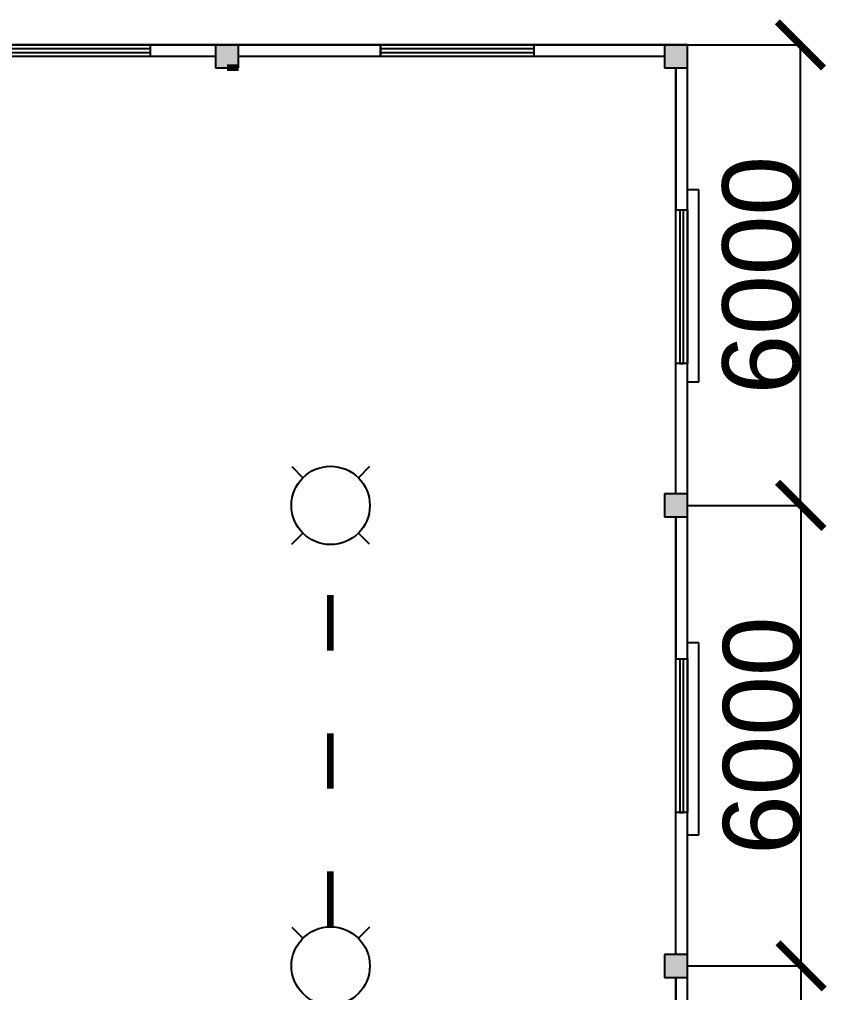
# Model space of a CAD drawing. Header units: millimetres. Extents: x 3339 to 2017737, y 4955 to 2748989.
# Drawn here: x 1531429 to 1541947, y 1713803 to 1726481 of the extents above; entities that cross this region are included whole.
import ezdxf

# ---------------------------------------------------------------- set-up
doc = ezdxf.new("R2010")
doc.units = ezdxf.units.MM
doc.header["$LTSCALE"] = 30
doc.linetypes.add('ACAD_ISO03W100', pattern=[30, 12, -18])
doc.styles.get("Standard").update_dxf_attribs({"font": 'arial.ttf'})
doc.dimstyles.new('ISO-25', dxfattribs={"dimtxt": 1000, "dimasz": 600, "dimexe": 1.25, "dimexo": 0.625, "dimtad": 1, "dimtxsty": 'Standard', "dimblk": 'ARCHTICK', "dimcen": 2.5, "dimclrd": 4, "dimadec": 0, "dimazin": 0, "dimtfac": 1, "dimtmove": 0, "dimatfit": 3, "dimfxl": 1, "dimarcsym": 0})

# ---------------------------------------------------------------- blocks, each defined once
blk = doc.blocks.new('_ArchTick')
at = {"color": 0, "linetype": 'ByBlock', "const_width": 0.15}
blk.add_lwpolyline([(-0.5, -0.5), (0.5, 0.5)], dxfattribs=at)
blk = doc.blocks.new('*D420')
at = {"color": 0, "lineweight": -2, "transparency": 16777216}
for p, q in [((1540135, 1714149), (1541616, 1714149)), ((1540135, 1708149), (1541616, 1708149))]:
    blk.add_line(p, q, dxfattribs=at)
at = {"color": 4, "lineweight": -2, "transparency": 16777216}
blk.add_line((1541615, 1708149), (1541615, 1714149), dxfattribs=at)
at = {"layer": 'Defpoints', "color": 0, "transparency": 16777216}
for p in [(1540134, 1714149), (1541615, 1714149), (1540134, 1708149)]:
    blk.add_point(p, dxfattribs=at)
at = {"color": 4, "lineweight": -2, "transparency": 16777216, "xscale": 600, "yscale": 600, "zscale": 600}
for p, rotation in [((1541615, 1714149), 90), ((1541615, 1708149), 270)]:
    blk.add_blockref('_ArchTick', p, dxfattribs=dict(at, rotation=rotation))
at = {"color": 0, "transparency": 16777216, "insert": (1541103, 1711149), "char_height": 1000, "attachment_point": 5, "rotation": 90}
blk.add_mtext('6000', dxfattribs=at)
blk = doc.blocks.new('*D421')
at = {"color": 0, "lineweight": -2, "transparency": 16777216}
for p, q in [((1540135, 1720149), (1541616, 1720149)), ((1540135, 1714149), (1541616, 1714149))]:
    blk.add_line(p, q, dxfattribs=at)
at = {"color": 4, "lineweight": -2, "transparency": 16777216}
blk.add_line((1541615, 1714149), (1541615, 1720149), dxfattribs=at)
at = {"layer": 'Defpoints', "color": 0, "transparency": 16777216}
for p in [(1540134, 1720149), (1541615, 1720149), (1540134, 1714149)]:
    blk.add_point(p, dxfattribs=at)
at = {"color": 4, "lineweight": -2, "transparency": 16777216, "xscale": 600, "yscale": 600, "zscale": 600}
for p, rotation in [((1541615, 1720149), 90), ((1541615, 1714149), 270)]:
    blk.add_blockref('_ArchTick', p, dxfattribs=dict(at, rotation=rotation))
at = {"color": 0, "transparency": 16777216, "insert": (1541104, 1717149), "char_height": 1000, "attachment_point": 5, "rotation": 90}
blk.add_mtext('6000', dxfattribs=at)
blk = doc.blocks.new('*D422')
at = {"color": 0, "lineweight": -2, "transparency": 16777216}
for p, q in [((1540135, 1726149), (1541607, 1726149)), ((1540135, 1720149), (1541607, 1720149))]:
    blk.add_line(p, q, dxfattribs=at)
at = {"color": 4, "lineweight": -2, "transparency": 16777216}
blk.add_line((1541606, 1720149), (1541606, 1726149), dxfattribs=at)
at = {"layer": 'Defpoints', "color": 0, "transparency": 16777216}
for p in [(1540134, 1726149), (1541606, 1726149), (1540134, 1720149)]:
    blk.add_point(p, dxfattribs=at)
at = {"color": 4, "lineweight": -2, "transparency": 16777216, "xscale": 600, "yscale": 600, "zscale": 600}
for p, rotation in [((1541606, 1726149), 90), ((1541606, 1720149), 270)]:
    blk.add_blockref('_ArchTick', p, dxfattribs=dict(at, rotation=rotation))
at = {"color": 0, "transparency": 16777216, "insert": (1541095, 1723149), "char_height": 1000, "attachment_point": 5, "rotation": 90}
blk.add_mtext('6000', dxfattribs=at)

msp = doc.modelspace()

# ---------------------------------------------------------------- hatches: boundary and pattern name
at = {"true_color": 0xf8d731}
h = msp.add_hatch(color=40, dxfattribs=at)
h.dxf.hatch_style = 1
h.paths.add_polyline_path([(1507434.084, 1726148.947), (1507284.084, 1726148.947), (1507134.084, 1726148.947), (1507134.084, 1725848.947), (1507434.084, 1725848.947)])
h.paths.add_polyline_path([(1513284.084, 1726148.947), (1513134.084, 1726148.947), (1512984.084, 1726148.947), (1512984.084, 1725998.947), (1512984.084, 1725848.947), (1513284.084, 1725848.947)])
h.paths.add_polyline_path([(1519284.084, 1726148.947), (1519134.084, 1726148.947), (1518984.084, 1726148.947), (1518984.084, 1725998.947), (1518984.084, 1725848.947), (1519284.084, 1725848.947)])
h.paths.add_polyline_path([(1519284.084, 1720298.947), (1519134.084, 1720298.947), (1518984.084, 1720298.947), (1518984.084, 1720148.947), (1518984.084, 1719998.947), (1519284.084, 1719998.947)])
h.paths.add_polyline_path([(1525284.084, 1726148.947), (1525134.084, 1726148.947), (1524984.084, 1726148.947), (1524984.084, 1725998.947), (1524984.084, 1725848.947), (1525284.084, 1725848.947)])
h.paths.add_polyline_path([(1531134.084, 1726148.947), (1530984.084, 1726148.947), (1530834.084, 1726148.947), (1530834.084, 1725998.947), (1530834.084, 1725848.947), (1531134.084, 1725848.947)])
h.paths.add_polyline_path([(1534284.084, 1726148.947), (1534134.084, 1726148.947), (1533984.084, 1726148.947), (1533984.084, 1725848.947), (1534284.084, 1725848.947)])
h.paths.add_polyline_path([(1540134.084, 1726148.947), (1539984.084, 1726148.947), (1539834.084, 1726148.947), (1539834.084, 1725998.947), (1539834.084, 1725848.947), (1540134.084, 1725848.947)])
h.paths.add_polyline_path([(1540134.084, 1720298.947), (1539984.084, 1720298.947), (1539834.084, 1720298.947), (1539834.084, 1720148.947), (1539834.084, 1719998.947), (1540134.084, 1719998.947)])
h.paths.add_polyline_path([(1531134.084, 1714448.947), (1530984.084, 1714448.947), (1530834.084, 1714448.947), (1530834.084, 1714298.947), (1530834.084, 1714148.947), (1531134.084, 1714148.947)])
h.paths.add_polyline_path([(1525134.084, 1714448.947), (1524984.084, 1714448.947), (1524834.084, 1714448.947), (1524834.084, 1714298.947), (1524834.084, 1714148.947), (1525134.084, 1714148.947)])
h.paths.add_polyline_path([(1519284.084, 1714448.947), (1519134.084, 1714448.947), (1518984.084, 1714448.947), (1518984.084, 1714148.947), (1519284.084, 1714148.947)])
h.paths.add_polyline_path([(1513284.084, 1714448.947), (1513134.084, 1714448.947), (1512984.084, 1714448.947), (1512984.084, 1714298.947), (1512984.084, 1714148.947), (1513284.084, 1714148.947)])
h.paths.add_polyline_path([(1507434.084, 1714448.947), (1507284.084, 1714448.947), (1507134.084, 1714448.947), (1507134.084, 1714298.947), (1507134.084, 1714148.947), (1507434.084, 1714148.947)])
h.paths.add_polyline_path([(1507434.084, 1720298.947), (1507284.084, 1720298.947), (1507134.084, 1720298.947), (1507134.084, 1720148.947), (1507134.084, 1719998.947), (1507434.084, 1719998.947)])
h = msp.add_hatch(color=40, dxfattribs=at)
h.dxf.hatch_style = 1
h.paths.add_polyline_path([(1531134.084, 1720298.947), (1530984.084, 1720298.947), (1530834.084, 1720298.947), (1530834.084, 1720148.947), (1530834.084, 1719998.947), (1531134.084, 1719998.947)])
h.paths.add_polyline_path([(1540134.084, 1714298.947), (1539984.084, 1714298.947), (1539834.084, 1714298.947), (1539834.084, 1714148.947), (1539834.084, 1713998.947), (1540134.084, 1713998.947)])
h.paths.add_polyline_path([(1540134.084, 1708298.947), (1539984.084, 1708298.947), (1539834.084, 1708298.947), (1539834.084, 1707998.947), (1540134.084, 1707998.947)])

# ---------------------------------------------------------------- linework, layer by layer
for p, q in [((1540134.084, 1726148.947), (1530834.084, 1726148.947)), ((1531134.084, 1726148.947), (1534134.084, 1726148.947)), ((1533984.084, 1726148.947), (1533984.084, 1725848.947)), ((1534284.084, 1726148.947), (1533984.084, 1726148.947)), ((1533984.084, 1726148.947), (1533984.084, 1725998.947)), ((1534134.084, 1726148.947), (1540134.084, 1726148.947)), ((1534284.084, 1726148.947), (1534134.084, 1726148.947)), ((1534134.084, 1726148.947), (1536134.084, 1726148.947)), ((1534284.084, 1725848.947), (1534284.084, 1726148.947)), ((1534284.084, 1725998.947), (1534284.084, 1726148.947)), ((1536134.084, 1726148.947), (1536134.084, 1725998.947)), ((1539834.084, 1726148.947), (1539834.084, 1725848.947)), ((1540134.084, 1726148.947), (1539834.084, 1726148.947)), ((1539834.084, 1726148.947), (1539834.084, 1725998.947)), ((1540134.084, 1726148.947), (1539984.084, 1726148.947)), ((1540134.084, 1663148.947), (1540134.084, 1726148.947)), ((1540134.084, 1720148.947), (1540134.084, 1726148.947)), ((1540134.084, 1720148.947), (1540134.084, 1726148.947)), ((1540134.084, 1725848.947), (1540134.084, 1726148.947)), ((1540134.084, 1725998.947), (1540134.084, 1726148.947)), ((1533984.084, 1725998.947), (1531134.084, 1725998.947)), ((1539834.084, 1725998.947), (1534284.084, 1725998.947)), ((1533984.084, 1725848.947), (1534284.084, 1725848.947)), ((1539834.084, 1725848.947), (1540134.084, 1725848.947)), ((1539984.084, 1720298.947), (1539984.084, 1725848.947)), ((1539984.084, 1725848.947), (1539984.084, 1723998.947)), ((1540132.521, 1724258.876), (1540132.521, 1721758.876)), ((1540282.521, 1724258.876), (1540132.521, 1724258.876)), ((1540132.521, 1724258.876), (1540132.521, 1724258.876)), ((1540282.521, 1721758.876), (1540282.521, 1724258.876)), ((1539984.084, 1723998.947), (1540134.084, 1723998.947)), ((1540132.521, 1721758.876), (1540282.521, 1721758.876)), ((1534978.774, 1720654.257), (1535123.03, 1720510)), ((1535989.393, 1720654.257), (1535845.137, 1720510)), ((1539834.084, 1720298.947), (1539834.084, 1719998.947)), ((1540134.084, 1720298.947), (1539834.084, 1720298.947)), ((1539834.084, 1720298.947), (1539834.084, 1720148.947)), ((1540134.084, 1720298.947), (1539984.084, 1720298.947)), ((1540134.084, 1719998.947), (1540134.084, 1720298.947)), ((1540134.084, 1720148.947), (1540134.084, 1720298.947)), ((1540134.084, 1714148.947), (1540134.084, 1720148.947)), ((1539834.084, 1719998.947), (1540134.084, 1719998.947)), ((1539984.084, 1714298.947), (1539984.084, 1719998.947)), ((1539984.084, 1719998.947), (1539984.084, 1718148.947)), ((1534978.774, 1719643.637), (1535123.03, 1719787.893)), ((1535989.393, 1719643.637), (1535845.137, 1719787.893)), ((1540132.521, 1718358.876), (1540132.521, 1715858.876)), ((1540282.521, 1718358.876), (1540132.521, 1718358.876)), ((1540132.521, 1718358.876), (1540132.521, 1718358.876)), ((1540282.521, 1715858.876), (1540282.521, 1718358.876)), ((1539984.084, 1718148.947), (1540134.084, 1718148.947)), ((1540132.521, 1715858.876), (1540282.521, 1715858.876)), ((1534978.774, 1714654.257), (1535123.03, 1714510)), ((1535989.393, 1714654.257), (1535845.137, 1714510)), ((1539834.084, 1714298.947), (1539834.084, 1713998.947)), ((1540134.084, 1714298.947), (1539834.084, 1714298.947)), ((1539834.084, 1714298.947), (1539834.084, 1714148.947)), ((1540134.084, 1714298.947), (1539984.084, 1714298.947)), ((1540134.084, 1713998.947), (1540134.084, 1714298.947)), ((1540134.084, 1714148.947), (1540134.084, 1714298.947)), ((1540134.084, 1708148.947), (1540134.084, 1714148.947)), ((1539834.084, 1713998.947), (1540134.084, 1713998.947)), ((1539984.084, 1708298.947), (1539984.084, 1713998.947)), ((1539984.084, 1713998.947), (1539984.084, 1712148.947))]:
    msp.add_line(p, q)
at = {"color": 9, "true_color": 0xafd9aa}
for p, q in [((1531134.084, 1726148.947), (1533134.084, 1726148.947)), ((1533134.084, 1726148.947), (1533134.084, 1725998.947)), ((1533134.084, 1726148.947), (1533134.084, 1726098.947)), ((1536134.084, 1725998.947), (1536134.084, 1726148.947)), ((1536134.084, 1726148.947), (1538134.084, 1726148.947)), ((1538134.084, 1726148.947), (1538134.084, 1725998.947)), ((1538134.084, 1726148.947), (1538134.084, 1726098.947)), ((1533134.084, 1726098.947), (1531134.084, 1726098.947)), ((1531134.084, 1726048.947), (1533134.084, 1726048.947)), ((1538134.084, 1726098.947), (1536134.084, 1726098.947)), ((1536134.084, 1726098.947), (1536134.084, 1726048.947)), ((1536134.084, 1726048.947), (1538134.084, 1726048.947)), ((1532134.084, 1725998.947), (1531134.084, 1725998.947)), ((1533134.084, 1725998.947), (1532134.084, 1725998.947)), ((1537134.084, 1725998.947), (1536134.084, 1725998.947)), ((1538134.084, 1725998.947), (1537134.084, 1725998.947)), ((1539984.084, 1723998.947), (1540134.084, 1723998.947)), ((1539984.084, 1721998.947), (1539984.084, 1723998.947)), ((1539984.084, 1723998.947), (1540034.084, 1723998.947)), ((1540034.084, 1723998.947), (1540034.084, 1721998.947)), ((1540084.084, 1721998.947), (1540084.084, 1723998.947)), ((1540134.084, 1723998.947), (1540134.084, 1722998.947)), ((1540134.084, 1722998.947), (1540134.084, 1721998.947)), ((1540134.084, 1721998.947), (1539984.084, 1721998.947)), ((1540034.084, 1721998.947), (1540084.084, 1721998.947)), ((1539984.084, 1718148.947), (1540134.084, 1718148.947)), ((1539984.084, 1716148.947), (1539984.084, 1718148.947)), ((1539984.084, 1718148.947), (1540034.084, 1718148.947)), ((1540034.084, 1718148.947), (1540034.084, 1716148.947)), ((1540084.084, 1716148.947), (1540084.084, 1718148.947)), ((1540134.084, 1718148.947), (1540134.084, 1717148.947)), ((1540134.084, 1717148.947), (1540134.084, 1716148.947)), ((1540134.084, 1716148.947), (1539984.084, 1716148.947)), ((1540034.084, 1716148.947), (1540084.084, 1716148.947))]:
    msp.add_line(p, q, dxfattribs=at)
at = {"linetype": 'ACAD_ISO03W100', "lineweight": 200, "ltscale": 2}
for p, q in [((1534284.084, 1725848.947), (1534134.084, 1725848.947)), ((1535484.084, 1714659.554), (1535484.084, 1719638.34))]:
    msp.add_line(p, q, dxfattribs=at)
for centre in [(1535484.084, 1720148.947), (1535484.084, 1714148.947)]:
    msp.add_circle(centre, 510.607)

# ---------------------------------------------------------------- dimensions: what is measured, and where the dimension line sits
for base, p1, p2, picture, middle in [((1541605.8, 1726148.947), (1540134.084, 1720148.947), (1540134.084, 1726148.947), '*D422', (1541094.602, 1723148.947)), ((1541615.094, 1720148.947), (1540134.084, 1714148.947), (1540134.084, 1720148.947), '*D421', (1541103.896, 1717148.947)), ((1541614.58, 1714148.947), (1540134.084, 1708148.947), (1540134.084, 1714148.947), '*D420', (1541103.382, 1711148.947))]:
    dim = msp.add_linear_dim(base=base, p1=p1, p2=p2, angle=90, dimstyle='ISO-25')
    dim.commit()
    dim.dimension.update_dxf_attribs({"geometry": picture, "text_midpoint": middle})

doc.saveas('drawing.dxf')
